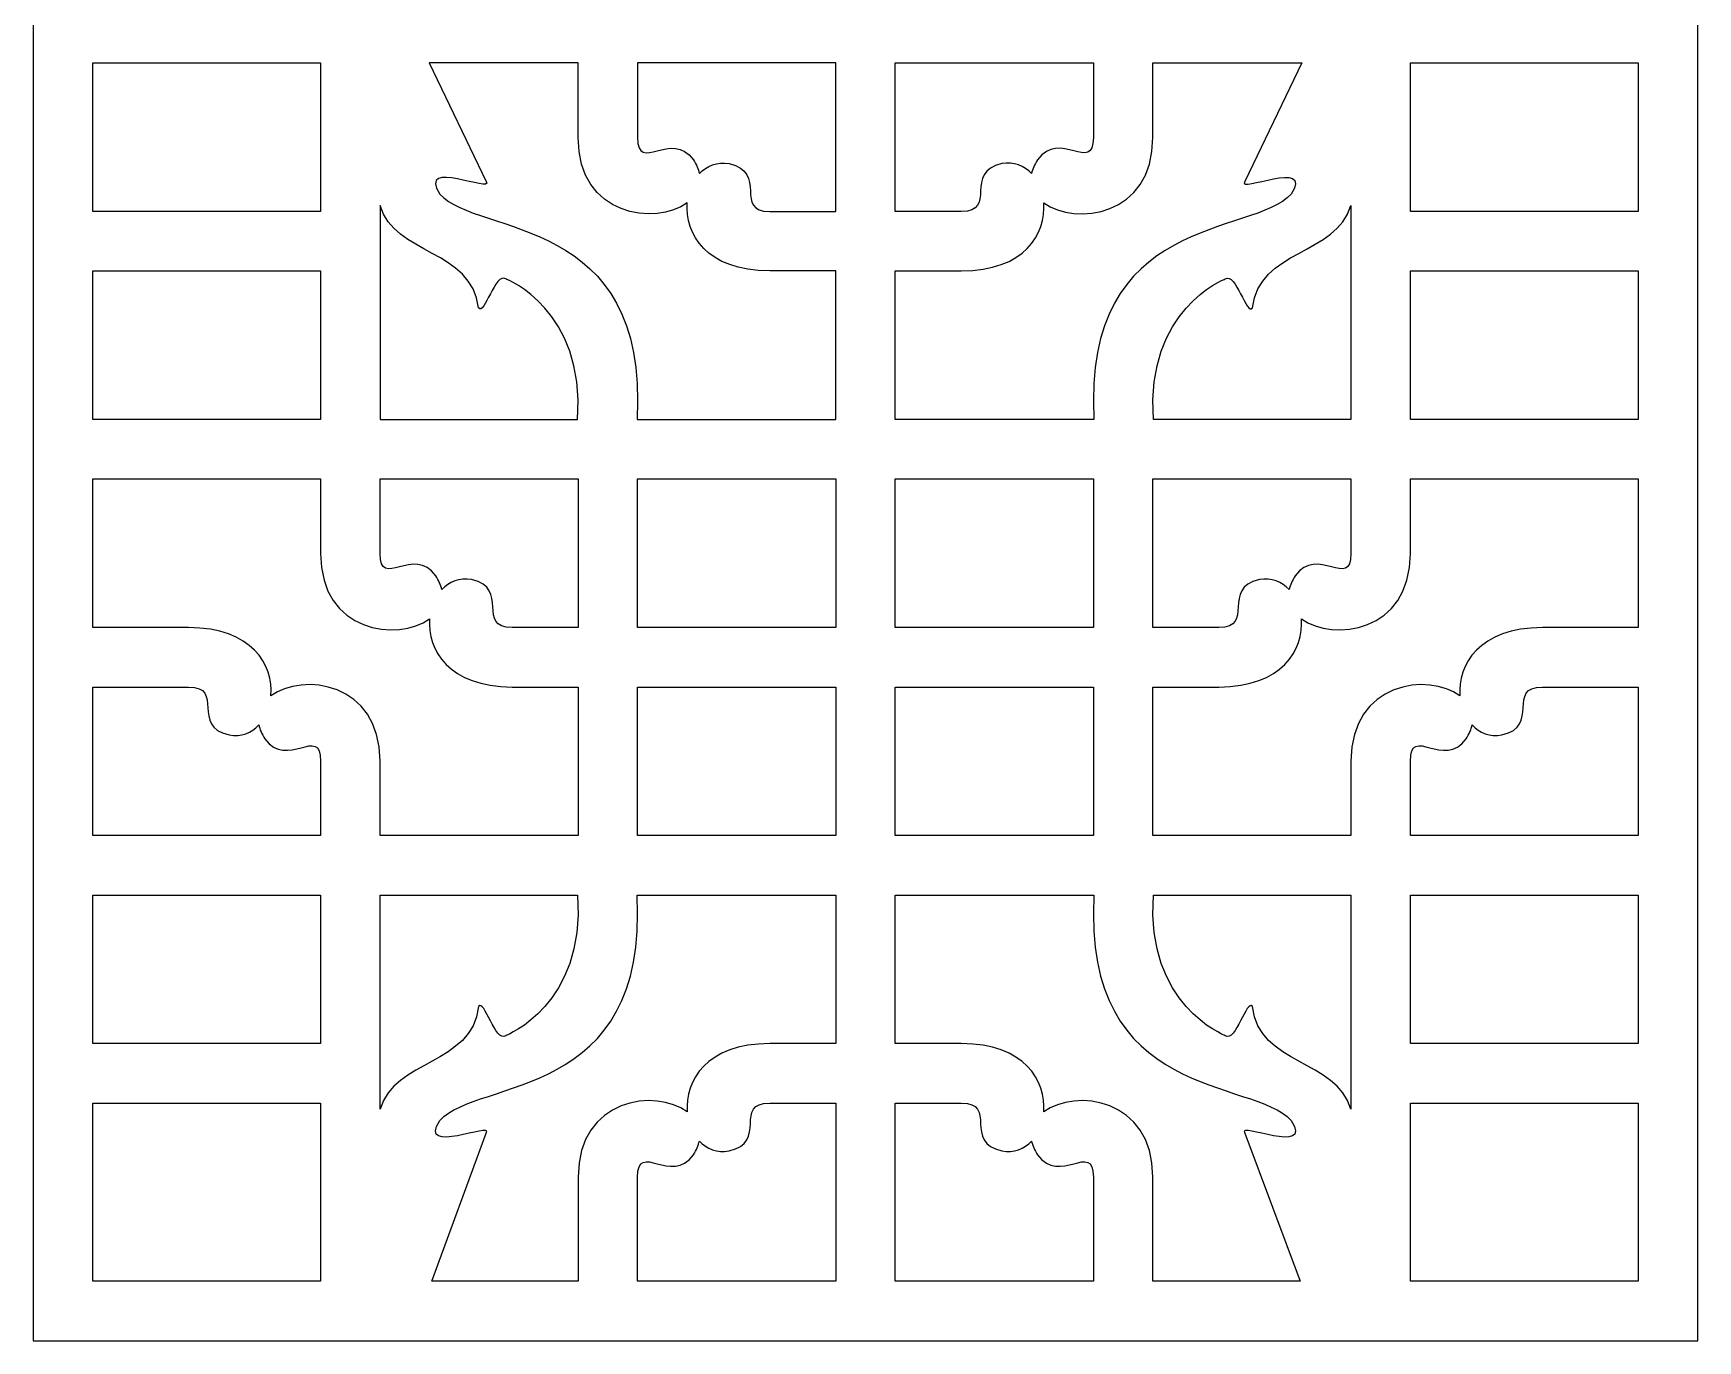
# Model space of a CAD drawing. Header units: centimetres. Extents: x -15.8 to -9, y -1.7 to 9.
# Drawn here: x -15.83 to -9.05, y -1.66 to 3.67 of the extents above; entities that cross this region are included whole.
import ezdxf

# ---------------------------------------------------------------- set-up
doc = ezdxf.new("R2010")
doc.units = ezdxf.units.CM
doc.header["$MEASUREMENT"] = 0
doc.layers.add('layer 1', color=7, linetype='Continuous')

msp = doc.modelspace()

# ---------------------------------------------------------------- linework, layer by layer
at = {"layer": 'layer 1', "color": 250}
for points, knots in [([(-15.82844, 9.00076), (-15.82844, 9.00076), (-9.04747, 9.00076), (-9.04747, 9.00076), (-9.04747, 9.00076), (-9.04747, 9.00076), (-9.04747, -1.65505), (-9.04747, -1.65505), (-9.04747, -1.65505), (-9.04747, -1.65505), (-15.82844, -1.65505), (-15.82844, -1.65505), (-15.82844, -1.65505), (-15.82844, -1.65505), (-15.82844, 9.00076), (-15.82844, 9.00076)], [0, 0, 0, 0, 0.2, 0.2, 0.2, 0.2, 0.4, 0.4, 0.4, 0.4, 0.6, 0.6, 0.6, 0.6, 1, 1, 1, 1]), ([(-15.58627, 2.94632), (-15.58627, 2.94632), (-14.65792, 2.94632), (-14.65792, 2.94632), (-14.65792, 2.94632), (-14.65792, 2.94632), (-14.65792, 3.55176), (-14.65792, 3.55176), (-14.65792, 3.55176), (-14.65792, 3.55176), (-15.58627, 3.55176), (-15.58627, 3.55176), (-15.58627, 3.55176), (-15.58627, 3.55176), (-15.58627, 2.94632), (-15.58627, 2.94632)], [0, 0, 0, 0, 0.2, 0.2, 0.2, 0.2, 0.4, 0.4, 0.4, 0.4, 0.6, 0.6, 0.6, 0.6, 1, 1, 1, 1]), ([(-13.36878, 2.0987), (-13.31987, 2.93917), (-14.01649, 2.84468), (-14.17242, 3.01732), (-14.17242, 3.01732), (-14.26574, 3.16505), (-13.95003, 3.01885), (-13.98365, 3.06879), (-13.98365, 3.06879), (-13.98365, 3.06879), (-14.21627, 3.55176), (-14.21627, 3.55176), (-14.21627, 3.55176), (-14.21627, 3.55176), (-13.60849, 3.55176), (-13.60849, 3.55176), (-13.60849, 3.55176), (-13.60849, 3.55176), (-13.60849, 3.24807), (-13.60849, 3.24807), (-13.60849, 3.24807), (-13.60831, 2.92465), (-13.2916, 2.88731), (-13.16421, 2.9823), (-13.16421, 2.9823), (-13.17522, 2.8569), (-13.08657, 2.70429), (-12.82816, 2.70414), (-12.82816, 2.70414), (-12.82816, 2.70414), (-12.55907, 2.70414), (-12.55907, 2.70414), (-12.55907, 2.70414), (-12.55907, 2.70414), (-12.55907, 2.0987), (-12.55907, 2.0987), (-12.55907, 2.0987), (-12.55907, 2.0987), (-13.36878, 2.0987), (-13.36878, 2.0987)], [0, 0, 0, 0, 0.0909091, 0.0909091, 0.0909091, 0.0909091, 0.1818182, 0.1818182, 0.1818182, 0.1818182, 0.2727273, 0.2727273, 0.2727273, 0.2727273, 0.3636364, 0.3636364, 0.3636364, 0.3636364, 0.4545455, 0.4545455, 0.4545455, 0.4545455, 0.5454545, 0.5454545, 0.5454545, 0.5454545, 0.6363636, 0.6363636, 0.6363636, 0.6363636, 0.7272727, 0.7272727, 0.7272727, 0.7272727, 0.8181818, 0.8181818, 0.8181818, 0.8181818, 1, 1, 1, 1]), ([(-12.55907, 2.94632), (-12.66277, 2.94632), (-12.679, 2.94632), (-12.82816, 2.94632), (-12.82816, 2.94632), (-12.97801, 2.9459), (-12.83328, 3.10676), (-12.99364, 3.1417), (-12.99364, 3.1417), (-13.04281, 3.15086), (-13.08462, 3.13347), (-13.11468, 3.10116), (-13.11468, 3.10116), (-13.11846, 3.11895), (-13.12643, 3.13779), (-13.13926, 3.15746), (-13.13926, 3.15746), (-13.22891, 3.28326), (-13.36674, 3.09823), (-13.36632, 3.24807), (-13.36632, 3.24807), (-13.36632, 3.40426), (-13.36632, 3.43001), (-13.36632, 3.55176), (-13.36632, 3.55176), (-13.36632, 3.55176), (-12.55907, 3.55176), (-12.55907, 3.55176), (-12.55907, 3.55176), (-12.55907, 3.55176), (-12.55907, 2.94632), (-12.55907, 2.94632)], [0, 0, 0, 0, 0.1111111, 0.1111111, 0.1111111, 0.1111111, 0.2222222, 0.2222222, 0.2222222, 0.2222222, 0.3333333, 0.3333333, 0.3333333, 0.3333333, 0.4444444, 0.4444444, 0.4444444, 0.4444444, 0.5555556, 0.5555556, 0.5555556, 0.5555556, 0.6666667, 0.6666667, 0.6666667, 0.6666667, 0.7777778, 0.7777778, 0.7777778, 0.7777778, 1, 1, 1, 1]), ([(-11.50718, 2.0987), (-11.55608, 2.93917), (-10.85946, 2.84468), (-10.70353, 3.01732), (-10.70353, 3.01732), (-10.61021, 3.16505), (-10.92592, 3.01885), (-10.8923, 3.06879), (-10.8923, 3.06879), (-10.8923, 3.06879), (-10.65968, 3.55176), (-10.65968, 3.55176), (-10.65968, 3.55176), (-10.65968, 3.55176), (-11.26746, 3.55176), (-11.26746, 3.55176), (-11.26746, 3.55176), (-11.26746, 3.55176), (-11.26746, 3.24807), (-11.26746, 3.24807), (-11.26746, 3.24807), (-11.26765, 2.92465), (-11.58435, 2.88731), (-11.71174, 2.9823), (-11.71174, 2.9823), (-11.70073, 2.8569), (-11.78938, 2.70429), (-12.04779, 2.70414), (-12.04779, 2.70414), (-12.04779, 2.70414), (-12.31689, 2.70414), (-12.31689, 2.70414), (-12.31689, 2.70414), (-12.31689, 2.70414), (-12.31689, 2.0987), (-12.31689, 2.0987), (-12.31689, 2.0987), (-12.31689, 2.0987), (-11.50718, 2.0987), (-11.50718, 2.0987)], [0, 0, 0, 0, 0.0909091, 0.0909091, 0.0909091, 0.0909091, 0.1818182, 0.1818182, 0.1818182, 0.1818182, 0.2727273, 0.2727273, 0.2727273, 0.2727273, 0.3636364, 0.3636364, 0.3636364, 0.3636364, 0.4545455, 0.4545455, 0.4545455, 0.4545455, 0.5454545, 0.5454545, 0.5454545, 0.5454545, 0.6363636, 0.6363636, 0.6363636, 0.6363636, 0.7272727, 0.7272727, 0.7272727, 0.7272727, 0.8181818, 0.8181818, 0.8181818, 0.8181818, 1, 1, 1, 1]), ([(-12.31689, 2.94632), (-12.21319, 2.94632), (-12.19695, 2.94632), (-12.04779, 2.94632), (-12.04779, 2.94632), (-11.89795, 2.9459), (-12.04267, 3.10676), (-11.88232, 3.1417), (-11.88232, 3.1417), (-11.83314, 3.15086), (-11.79133, 3.13347), (-11.76128, 3.10116), (-11.76128, 3.10116), (-11.75749, 3.11895), (-11.74952, 3.13779), (-11.73669, 3.15746), (-11.73669, 3.15746), (-11.64705, 3.28326), (-11.50922, 3.09823), (-11.50964, 3.24807), (-11.50964, 3.24807), (-11.50964, 3.40426), (-11.50964, 3.43001), (-11.50964, 3.55176), (-11.50964, 3.55176), (-11.50964, 3.55176), (-12.31689, 3.55176), (-12.31689, 3.55176), (-12.31689, 3.55176), (-12.31689, 3.55176), (-12.31689, 2.94632), (-12.31689, 2.94632)], [0, 0, 0, 0, 0.1111111, 0.1111111, 0.1111111, 0.1111111, 0.2222222, 0.2222222, 0.2222222, 0.2222222, 0.3333333, 0.3333333, 0.3333333, 0.3333333, 0.4444444, 0.4444444, 0.4444444, 0.4444444, 0.5555556, 0.5555556, 0.5555556, 0.5555556, 0.6666667, 0.6666667, 0.6666667, 0.6666667, 0.7777778, 0.7777778, 0.7777778, 0.7777778, 1, 1, 1, 1]), ([(-9.28965, 3.55176), (-9.28965, 3.55176), (-10.21803, 3.55176), (-10.21803, 3.55176), (-10.21803, 3.55176), (-10.21803, 3.55176), (-10.21803, 2.94632), (-10.21803, 2.94632), (-10.21803, 2.94632), (-10.21803, 2.94632), (-9.28965, 2.94632), (-9.28965, 2.94632), (-9.28965, 2.94632), (-9.28965, 2.94632), (-9.28965, 3.55176), (-9.28965, 3.55176)], [0, 0, 0, 0, 0.2, 0.2, 0.2, 0.2, 0.4, 0.4, 0.4, 0.4, 0.6, 0.6, 0.6, 0.6, 1, 1, 1, 1]), ([(-14.41574, 2.97126), (-14.35819, 2.76891), (-14.041, 2.79198), (-14.01436, 2.55359), (-14.01436, 2.55359), (-13.99144, 2.519), (-13.94617, 2.70205), (-13.90375, 2.67196), (-13.90375, 2.67196), (-13.90075, 2.66994), (-13.57802, 2.54746), (-13.6112, 2.0987), (-13.6112, 2.0987), (-13.6112, 2.0987), (-14.41574, 2.0987), (-14.41574, 2.0987), (-14.41574, 2.0987), (-14.41574, 2.0987), (-14.41574, 2.97126), (-14.41574, 2.97126)], [0, 0, 0, 0, 0.1666667, 0.1666667, 0.1666667, 0.1666667, 0.3333333, 0.3333333, 0.3333333, 0.3333333, 0.5, 0.5, 0.5, 0.5, 0.6666667, 0.6666667, 0.6666667, 0.6666667, 1, 1, 1, 1]), ([(-10.46021, 2.97126), (-10.51776, 2.76891), (-10.83495, 2.79198), (-10.8616, 2.55359), (-10.8616, 2.55359), (-10.88451, 2.519), (-10.92978, 2.70205), (-10.9722, 2.67196), (-10.9722, 2.67196), (-10.9752, 2.66994), (-11.29794, 2.54746), (-11.26476, 2.0987), (-11.26476, 2.0987), (-11.26476, 2.0987), (-10.46021, 2.0987), (-10.46021, 2.0987), (-10.46021, 2.0987), (-10.46021, 2.0987), (-10.46021, 2.97126), (-10.46021, 2.97126)], [0, 0, 0, 0, 0.1666667, 0.1666667, 0.1666667, 0.1666667, 0.3333333, 0.3333333, 0.3333333, 0.3333333, 0.5, 0.5, 0.5, 0.5, 0.6666667, 0.6666667, 0.6666667, 0.6666667, 1, 1, 1, 1]), ([(-15.58627, 2.0987), (-15.58627, 2.0987), (-14.65792, 2.0987), (-14.65792, 2.0987), (-14.65792, 2.0987), (-14.65792, 2.0987), (-14.65792, 2.70414), (-14.65792, 2.70414), (-14.65792, 2.70414), (-14.65792, 2.70414), (-15.58627, 2.70414), (-15.58627, 2.70414), (-15.58627, 2.70414), (-15.58627, 2.70414), (-15.58627, 2.0987), (-15.58627, 2.0987)], [0, 0, 0, 0, 0.2, 0.2, 0.2, 0.2, 0.4, 0.4, 0.4, 0.4, 0.6, 0.6, 0.6, 0.6, 1, 1, 1, 1]), ([(-9.28965, 2.70414), (-9.28965, 2.70414), (-10.21803, 2.70414), (-10.21803, 2.70414), (-10.21803, 2.70414), (-10.21803, 2.70414), (-10.21803, 2.0987), (-10.21803, 2.0987), (-10.21803, 2.0987), (-10.21803, 2.0987), (-9.28965, 2.0987), (-9.28965, 2.0987), (-9.28965, 2.0987), (-9.28965, 2.0987), (-9.28965, 2.70414), (-9.28965, 2.70414)], [0, 0, 0, 0, 0.2, 0.2, 0.2, 0.2, 0.4, 0.4, 0.4, 0.4, 0.6, 0.6, 0.6, 0.6, 1, 1, 1, 1]), ([(-15.58627, 1.25107), (-15.58627, 1.25107), (-15.19608, 1.25107), (-15.19608, 1.25107), (-15.19608, 1.25107), (-14.93766, 1.25093), (-14.84902, 1.09832), (-14.86002, 0.97291), (-14.86002, 0.97291), (-14.73263, 1.0679), (-14.41593, 1.03056), (-14.41574, 0.70714), (-14.41574, 0.70714), (-14.41574, 0.70714), (-14.41574, 0.40345), (-14.41574, 0.40345), (-14.41574, 0.40345), (-14.41574, 0.40345), (-13.60849, 0.40345), (-13.60849, 0.40345), (-13.60849, 0.40345), (-13.60849, 0.40345), (-13.60849, 1.0089), (-13.60849, 1.0089), (-13.60849, 1.0089), (-13.60849, 1.0089), (-13.87759, 1.0089), (-13.87759, 1.0089), (-13.87759, 1.0089), (-14.136, 1.00904), (-14.22465, 1.16165), (-14.21364, 1.28706), (-14.21364, 1.28706), (-14.34103, 1.19207), (-14.65774, 1.22941), (-14.65792, 1.55283), (-14.65792, 1.55283), (-14.65792, 1.55283), (-14.65792, 1.85652), (-14.65792, 1.85652), (-14.65792, 1.85652), (-14.65792, 1.85652), (-15.58627, 1.85652), (-15.58627, 1.85652), (-15.58627, 1.85652), (-15.58627, 1.85652), (-15.58627, 1.25107), (-15.58627, 1.25107)], [0, 0, 0, 0, 0.0769231, 0.0769231, 0.0769231, 0.0769231, 0.1538462, 0.1538462, 0.1538462, 0.1538462, 0.2307692, 0.2307692, 0.2307692, 0.2307692, 0.3076923, 0.3076923, 0.3076923, 0.3076923, 0.3846154, 0.3846154, 0.3846154, 0.3846154, 0.4615385, 0.4615385, 0.4615385, 0.4615385, 0.5384615, 0.5384615, 0.5384615, 0.5384615, 0.6153846, 0.6153846, 0.6153846, 0.6153846, 0.6923077, 0.6923077, 0.6923077, 0.6923077, 0.7692308, 0.7692308, 0.7692308, 0.7692308, 0.8461538, 0.8461538, 0.8461538, 0.8461538, 1, 1, 1, 1]), ([(-13.60849, 1.25107), (-13.60849, 1.25107), (-13.60849, 1.85652), (-13.60849, 1.85652), (-13.60849, 1.85652), (-13.60849, 1.85652), (-14.41574, 1.85652), (-14.41574, 1.85652), (-14.41574, 1.85652), (-14.41574, 1.73476), (-14.41574, 1.70901), (-14.41574, 1.55283), (-14.41574, 1.55283), (-14.41617, 1.40298), (-14.27834, 1.58802), (-14.18869, 1.46222), (-14.18869, 1.46222), (-14.17586, 1.44255), (-14.16789, 1.42371), (-14.16411, 1.40591), (-14.16411, 1.40591), (-14.13405, 1.43823), (-14.09224, 1.45561), (-14.04306, 1.44646), (-14.04306, 1.44646), (-13.88271, 1.41152), (-14.02743, 1.25065), (-13.87759, 1.25107), (-13.87759, 1.25107), (-13.72843, 1.25107), (-13.71219, 1.25107), (-13.60849, 1.25107)], [0, 0, 0, 0, 0.1111111, 0.1111111, 0.1111111, 0.1111111, 0.2222222, 0.2222222, 0.2222222, 0.2222222, 0.3333333, 0.3333333, 0.3333333, 0.3333333, 0.4444444, 0.4444444, 0.4444444, 0.4444444, 0.5555556, 0.5555556, 0.5555556, 0.5555556, 0.6666667, 0.6666667, 0.6666667, 0.6666667, 0.7777778, 0.7777778, 0.7777778, 0.7777778, 1, 1, 1, 1]), ([(-13.36632, 1.25107), (-13.36632, 1.25107), (-12.55907, 1.25107), (-12.55907, 1.25107), (-12.55907, 1.25107), (-12.55907, 1.25107), (-12.55907, 1.85652), (-12.55907, 1.85652), (-12.55907, 1.85652), (-12.55907, 1.85652), (-13.36632, 1.85652), (-13.36632, 1.85652), (-13.36632, 1.85652), (-13.36632, 1.85652), (-13.36632, 1.25107), (-13.36632, 1.25107)], [0, 0, 0, 0, 0.2, 0.2, 0.2, 0.2, 0.4, 0.4, 0.4, 0.4, 0.6, 0.6, 0.6, 0.6, 1, 1, 1, 1]), ([(-12.31689, 1.25107), (-12.31689, 1.25107), (-11.50964, 1.25107), (-11.50964, 1.25107), (-11.50964, 1.25107), (-11.50964, 1.25107), (-11.50964, 1.85652), (-11.50964, 1.85652), (-11.50964, 1.85652), (-11.50964, 1.85652), (-12.31689, 1.85652), (-12.31689, 1.85652), (-12.31689, 1.85652), (-12.31689, 1.85652), (-12.31689, 1.25107), (-12.31689, 1.25107)], [0, 0, 0, 0, 0.2, 0.2, 0.2, 0.2, 0.4, 0.4, 0.4, 0.4, 0.6, 0.6, 0.6, 0.6, 1, 1, 1, 1]), ([(-9.28965, 1.85652), (-9.28965, 1.85652), (-10.21803, 1.85652), (-10.21803, 1.85652), (-10.21803, 1.85652), (-10.21803, 1.85652), (-10.21803, 1.55283), (-10.21803, 1.55283), (-10.21803, 1.55283), (-10.21822, 1.22941), (-10.53492, 1.19207), (-10.66231, 1.28706), (-10.66231, 1.28706), (-10.65131, 1.16165), (-10.73995, 1.00904), (-10.99836, 1.0089), (-10.99836, 1.0089), (-10.99836, 1.0089), (-11.26746, 1.0089), (-11.26746, 1.0089), (-11.26746, 1.0089), (-11.26746, 1.0089), (-11.26746, 0.40345), (-11.26746, 0.40345), (-11.26746, 0.40345), (-11.26746, 0.40345), (-10.46021, 0.40345), (-10.46021, 0.40345), (-10.46021, 0.40345), (-10.46021, 0.40345), (-10.46021, 0.70714), (-10.46021, 0.70714), (-10.46021, 0.70714), (-10.46002, 1.03056), (-10.14332, 1.0679), (-10.01593, 0.97291), (-10.01593, 0.97291), (-10.02693, 1.09832), (-9.93829, 1.25093), (-9.67988, 1.25107), (-9.67988, 1.25107), (-9.67988, 1.25107), (-9.28965, 1.25107), (-9.28965, 1.25107), (-9.28965, 1.25107), (-9.28965, 1.25107), (-9.28965, 1.85652), (-9.28965, 1.85652)], [0, 0, 0, 0, 0.0769231, 0.0769231, 0.0769231, 0.0769231, 0.1538462, 0.1538462, 0.1538462, 0.1538462, 0.2307692, 0.2307692, 0.2307692, 0.2307692, 0.3076923, 0.3076923, 0.3076923, 0.3076923, 0.3846154, 0.3846154, 0.3846154, 0.3846154, 0.4615385, 0.4615385, 0.4615385, 0.4615385, 0.5384615, 0.5384615, 0.5384615, 0.5384615, 0.6153846, 0.6153846, 0.6153846, 0.6153846, 0.6923077, 0.6923077, 0.6923077, 0.6923077, 0.7692308, 0.7692308, 0.7692308, 0.7692308, 0.8461538, 0.8461538, 0.8461538, 0.8461538, 1, 1, 1, 1]), ([(-10.46021, 1.85652), (-10.46021, 1.85652), (-11.26746, 1.85652), (-11.26746, 1.85652), (-11.26746, 1.85652), (-11.26746, 1.85652), (-11.26746, 1.25107), (-11.26746, 1.25107), (-11.26746, 1.25107), (-11.16376, 1.25107), (-11.14752, 1.25107), (-10.99836, 1.25107), (-10.99836, 1.25107), (-10.84852, 1.25065), (-10.99324, 1.41152), (-10.83289, 1.44646), (-10.83289, 1.44646), (-10.78371, 1.45561), (-10.7419, 1.43823), (-10.71185, 1.40591), (-10.71185, 1.40591), (-10.70806, 1.42371), (-10.70009, 1.44255), (-10.68726, 1.46222), (-10.68726, 1.46222), (-10.59762, 1.58802), (-10.45979, 1.40298), (-10.46021, 1.55283), (-10.46021, 1.55283), (-10.46021, 1.70901), (-10.46021, 1.73476), (-10.46021, 1.85652)], [0, 0, 0, 0, 0.1111111, 0.1111111, 0.1111111, 0.1111111, 0.2222222, 0.2222222, 0.2222222, 0.2222222, 0.3333333, 0.3333333, 0.3333333, 0.3333333, 0.4444444, 0.4444444, 0.4444444, 0.4444444, 0.5555556, 0.5555556, 0.5555556, 0.5555556, 0.6666667, 0.6666667, 0.6666667, 0.6666667, 0.7777778, 0.7777778, 0.7777778, 0.7777778, 1, 1, 1, 1]), ([(-15.58627, 0.40345), (-15.58627, 0.40345), (-14.65792, 0.40345), (-14.65792, 0.40345), (-14.65792, 0.40345), (-14.65792, 0.52521), (-14.65792, 0.55095), (-14.65792, 0.70714), (-14.65792, 0.70714), (-14.6575, 0.85699), (-14.79533, 0.67195), (-14.88498, 0.79775), (-14.88498, 0.79775), (-14.8978, 0.81742), (-14.90577, 0.83626), (-14.90956, 0.85406), (-14.90956, 0.85406), (-14.93962, 0.82174), (-14.98143, 0.80436), (-15.0306, 0.81351), (-15.0306, 0.81351), (-15.19096, 0.84845), (-15.04623, 1.00932), (-15.19608, 1.0089), (-15.19608, 1.0089), (-15.34762, 1.0089), (-15.45018, 1.0089), (-15.58627, 1.0089), (-15.58627, 1.0089), (-15.58627, 1.0089), (-15.58627, 0.40345), (-15.58627, 0.40345)], [0, 0, 0, 0, 0.1111111, 0.1111111, 0.1111111, 0.1111111, 0.2222222, 0.2222222, 0.2222222, 0.2222222, 0.3333333, 0.3333333, 0.3333333, 0.3333333, 0.4444444, 0.4444444, 0.4444444, 0.4444444, 0.5555556, 0.5555556, 0.5555556, 0.5555556, 0.6666667, 0.6666667, 0.6666667, 0.6666667, 0.7777778, 0.7777778, 0.7777778, 0.7777778, 1, 1, 1, 1]), ([(-12.55907, 1.0089), (-12.55907, 1.0089), (-13.36632, 1.0089), (-13.36632, 1.0089), (-13.36632, 1.0089), (-13.36632, 1.0089), (-13.36632, 0.40345), (-13.36632, 0.40345), (-13.36632, 0.40345), (-13.36632, 0.40345), (-12.55907, 0.40345), (-12.55907, 0.40345), (-12.55907, 0.40345), (-12.55907, 0.40345), (-12.55907, 1.0089), (-12.55907, 1.0089)], [0, 0, 0, 0, 0.2, 0.2, 0.2, 0.2, 0.4, 0.4, 0.4, 0.4, 0.6, 0.6, 0.6, 0.6, 1, 1, 1, 1]), ([(-11.50964, 1.0089), (-11.50964, 1.0089), (-12.31689, 1.0089), (-12.31689, 1.0089), (-12.31689, 1.0089), (-12.31689, 1.0089), (-12.31689, 0.40345), (-12.31689, 0.40345), (-12.31689, 0.40345), (-12.31689, 0.40345), (-11.50964, 0.40345), (-11.50964, 0.40345), (-11.50964, 0.40345), (-11.50964, 0.40345), (-11.50964, 1.0089), (-11.50964, 1.0089)], [0, 0, 0, 0, 0.2, 0.2, 0.2, 0.2, 0.4, 0.4, 0.4, 0.4, 0.6, 0.6, 0.6, 0.6, 1, 1, 1, 1]), ([(-9.28965, 1.0089), (-9.42576, 1.0089), (-9.52832, 1.0089), (-9.67988, 1.0089), (-9.67988, 1.0089), (-9.82972, 1.00932), (-9.685, 0.84845), (-9.84535, 0.81351), (-9.84535, 0.81351), (-9.89453, 0.80436), (-9.93634, 0.82174), (-9.96639, 0.85406), (-9.96639, 0.85406), (-9.97018, 0.83626), (-9.97815, 0.81742), (-9.99098, 0.79775), (-9.99098, 0.79775), (-10.08062, 0.67195), (-10.21845, 0.85699), (-10.21803, 0.70714), (-10.21803, 0.70714), (-10.21803, 0.55095), (-10.21803, 0.52521), (-10.21803, 0.40345), (-10.21803, 0.40345), (-10.21803, 0.40345), (-9.28965, 0.40345), (-9.28965, 0.40345), (-9.28965, 0.40345), (-9.28965, 0.40345), (-9.28965, 1.0089), (-9.28965, 1.0089)], [0, 0, 0, 0, 0.1111111, 0.1111111, 0.1111111, 0.1111111, 0.2222222, 0.2222222, 0.2222222, 0.2222222, 0.3333333, 0.3333333, 0.3333333, 0.3333333, 0.4444444, 0.4444444, 0.4444444, 0.4444444, 0.5555556, 0.5555556, 0.5555556, 0.5555556, 0.6666667, 0.6666667, 0.6666667, 0.6666667, 0.7777778, 0.7777778, 0.7777778, 0.7777778, 1, 1, 1, 1]), ([(-15.58627, -0.44417), (-15.58627, -0.44417), (-14.65792, -0.44417), (-14.65792, -0.44417), (-14.65792, -0.44417), (-14.65792, -0.44417), (-14.65792, 0.16127), (-14.65792, 0.16127), (-14.65792, 0.16127), (-14.65792, 0.16127), (-15.58627, 0.16127), (-15.58627, 0.16127), (-15.58627, 0.16127), (-15.58627, 0.16127), (-15.58627, -0.44417), (-15.58627, -0.44417)], [0, 0, 0, 0, 0.2, 0.2, 0.2, 0.2, 0.4, 0.4, 0.4, 0.4, 0.6, 0.6, 0.6, 0.6, 1, 1, 1, 1]), ([(-13.6112, 0.16127), (-13.6112, 0.16127), (-14.41574, 0.16127), (-14.41574, 0.16127), (-14.41574, 0.16127), (-14.41574, 0.16127), (-14.41574, -0.71128), (-14.41574, -0.71128), (-14.41574, -0.71128), (-14.35819, -0.50893), (-14.041, -0.53201), (-14.01436, -0.29362), (-14.01436, -0.29362), (-13.99144, -0.25903), (-13.94617, -0.44208), (-13.90375, -0.41199), (-13.90375, -0.41199), (-13.90075, -0.40997), (-13.57802, -0.28749), (-13.6112, 0.16127)], [0, 0, 0, 0, 0.1666667, 0.1666667, 0.1666667, 0.1666667, 0.3333333, 0.3333333, 0.3333333, 0.3333333, 0.5, 0.5, 0.5, 0.5, 0.6666667, 0.6666667, 0.6666667, 0.6666667, 1, 1, 1, 1]), ([(-13.60849, -1.41288), (-13.60849, -1.41288), (-13.60849, -0.9881), (-13.60849, -0.9881), (-13.60849, -0.9881), (-13.60831, -0.66469), (-13.2916, -0.62734), (-13.16421, -0.72233), (-13.16421, -0.72233), (-13.17522, -0.59693), (-13.08657, -0.44432), (-12.82816, -0.44417), (-12.82816, -0.44417), (-12.82816, -0.44417), (-12.55907, -0.44417), (-12.55907, -0.44417), (-12.55907, -0.44417), (-12.55907, -0.44417), (-12.55907, 0.16127), (-12.55907, 0.16127), (-12.55907, 0.16127), (-12.55907, 0.16127), (-13.36878, 0.16127), (-13.36878, 0.16127), (-13.36878, 0.16127), (-13.31987, -0.67919), (-14.01649, -0.58471), (-14.17242, -0.75735), (-14.17242, -0.75735), (-14.26574, -0.90508), (-13.95003, -0.75888), (-13.98365, -0.80882), (-13.98365, -0.80882), (-13.98365, -0.80882), (-14.20539, -1.41288), (-14.20539, -1.41288), (-14.20539, -1.41288), (-14.20539, -1.41288), (-13.60849, -1.41288), (-13.60849, -1.41288)], [0, 0, 0, 0, 0.0909091, 0.0909091, 0.0909091, 0.0909091, 0.1818182, 0.1818182, 0.1818182, 0.1818182, 0.2727273, 0.2727273, 0.2727273, 0.2727273, 0.3636364, 0.3636364, 0.3636364, 0.3636364, 0.4545455, 0.4545455, 0.4545455, 0.4545455, 0.5454545, 0.5454545, 0.5454545, 0.5454545, 0.6363636, 0.6363636, 0.6363636, 0.6363636, 0.7272727, 0.7272727, 0.7272727, 0.7272727, 0.8181818, 0.8181818, 0.8181818, 0.8181818, 1, 1, 1, 1]), ([(-10.66673, -1.41288), (-10.66673, -1.41288), (-10.8923, -0.80882), (-10.8923, -0.80882), (-10.8923, -0.80882), (-10.92592, -0.75888), (-10.61021, -0.90508), (-10.70353, -0.75735), (-10.70353, -0.75735), (-10.85946, -0.58471), (-11.55608, -0.67919), (-11.50718, 0.16127), (-11.50718, 0.16127), (-11.50718, 0.16127), (-12.31689, 0.16127), (-12.31689, 0.16127), (-12.31689, 0.16127), (-12.31689, 0.16127), (-12.31689, -0.44417), (-12.31689, -0.44417), (-12.31689, -0.44417), (-12.31689, -0.44417), (-12.04779, -0.44417), (-12.04779, -0.44417), (-12.04779, -0.44417), (-11.78938, -0.44432), (-11.70073, -0.59693), (-11.71174, -0.72233), (-11.71174, -0.72233), (-11.58435, -0.62734), (-11.26765, -0.66469), (-11.26746, -0.9881), (-11.26746, -0.9881), (-11.26746, -0.9881), (-11.26746, -1.41288), (-11.26746, -1.41288), (-11.26746, -1.41288), (-11.26746, -1.41288), (-10.66673, -1.41288), (-10.66673, -1.41288)], [0, 0, 0, 0, 0.0909091, 0.0909091, 0.0909091, 0.0909091, 0.1818182, 0.1818182, 0.1818182, 0.1818182, 0.2727273, 0.2727273, 0.2727273, 0.2727273, 0.3636364, 0.3636364, 0.3636364, 0.3636364, 0.4545455, 0.4545455, 0.4545455, 0.4545455, 0.5454545, 0.5454545, 0.5454545, 0.5454545, 0.6363636, 0.6363636, 0.6363636, 0.6363636, 0.7272727, 0.7272727, 0.7272727, 0.7272727, 0.8181818, 0.8181818, 0.8181818, 0.8181818, 1, 1, 1, 1]), ([(-10.46021, -0.71128), (-10.46021, -0.71128), (-10.46021, 0.16127), (-10.46021, 0.16127), (-10.46021, 0.16127), (-10.46021, 0.16127), (-11.26476, 0.16127), (-11.26476, 0.16127), (-11.26476, 0.16127), (-11.29794, -0.28749), (-10.9752, -0.40997), (-10.9722, -0.41199), (-10.9722, -0.41199), (-10.92978, -0.44208), (-10.88451, -0.25903), (-10.8616, -0.29362), (-10.8616, -0.29362), (-10.83495, -0.53201), (-10.51776, -0.50893), (-10.46021, -0.71128)], [0, 0, 0, 0, 0.1666667, 0.1666667, 0.1666667, 0.1666667, 0.3333333, 0.3333333, 0.3333333, 0.3333333, 0.5, 0.5, 0.5, 0.5, 0.6666667, 0.6666667, 0.6666667, 0.6666667, 1, 1, 1, 1]), ([(-9.28965, 0.16127), (-9.28965, 0.16127), (-10.21803, 0.16127), (-10.21803, 0.16127), (-10.21803, 0.16127), (-10.21803, 0.16127), (-10.21803, -0.44417), (-10.21803, -0.44417), (-10.21803, -0.44417), (-10.21803, -0.44417), (-9.28965, -0.44417), (-9.28965, -0.44417), (-9.28965, -0.44417), (-9.28965, -0.44417), (-9.28965, 0.16127), (-9.28965, 0.16127)], [0, 0, 0, 0, 0.2, 0.2, 0.2, 0.2, 0.4, 0.4, 0.4, 0.4, 0.6, 0.6, 0.6, 0.6, 1, 1, 1, 1]), ([(-14.65792, -1.41288), (-14.65792, -1.41288), (-14.65792, -0.68635), (-14.65792, -0.68635), (-14.65792, -0.68635), (-14.65792, -0.68635), (-15.58627, -0.68635), (-15.58627, -0.68635), (-15.58627, -0.68635), (-15.58627, -0.68635), (-15.58627, -1.41288), (-15.58627, -1.41288), (-15.58627, -1.41288), (-15.58627, -1.41288), (-14.65792, -1.41288), (-14.65792, -1.41288)], [0, 0, 0, 0, 0.2, 0.2, 0.2, 0.2, 0.4, 0.4, 0.4, 0.4, 0.6, 0.6, 0.6, 0.6, 1, 1, 1, 1]), ([(-12.55907, -1.41288), (-12.55907, -1.41288), (-12.55907, -0.68635), (-12.55907, -0.68635), (-12.55907, -0.68635), (-12.66277, -0.68635), (-12.679, -0.68635), (-12.82816, -0.68635), (-12.82816, -0.68635), (-12.97801, -0.68593), (-12.83328, -0.84679), (-12.99364, -0.88173), (-12.99364, -0.88173), (-13.04281, -0.89089), (-13.08462, -0.8735), (-13.11468, -0.84119), (-13.11468, -0.84119), (-13.11846, -0.85898), (-13.12643, -0.87782), (-13.13926, -0.8975), (-13.13926, -0.8975), (-13.22891, -1.02329), (-13.36674, -0.83826), (-13.36632, -0.9881), (-13.36632, -0.9881), (-13.36632, -1.13579), (-13.36632, -1.27002), (-13.36632, -1.41288), (-13.36632, -1.41288), (-13.36632, -1.41288), (-12.55907, -1.41288), (-12.55907, -1.41288)], [0, 0, 0, 0, 0.1111111, 0.1111111, 0.1111111, 0.1111111, 0.2222222, 0.2222222, 0.2222222, 0.2222222, 0.3333333, 0.3333333, 0.3333333, 0.3333333, 0.4444444, 0.4444444, 0.4444444, 0.4444444, 0.5555556, 0.5555556, 0.5555556, 0.5555556, 0.6666667, 0.6666667, 0.6666667, 0.6666667, 0.7777778, 0.7777778, 0.7777778, 0.7777778, 1, 1, 1, 1]), ([(-11.50964, -1.41288), (-11.50964, -1.27002), (-11.50964, -1.13579), (-11.50964, -0.9881), (-11.50964, -0.9881), (-11.50922, -0.83826), (-11.64705, -1.02329), (-11.73669, -0.8975), (-11.73669, -0.8975), (-11.74952, -0.87782), (-11.75749, -0.85898), (-11.76128, -0.84119), (-11.76128, -0.84119), (-11.79133, -0.8735), (-11.83314, -0.89089), (-11.88232, -0.88173), (-11.88232, -0.88173), (-12.04267, -0.84679), (-11.89795, -0.68593), (-12.04779, -0.68635), (-12.04779, -0.68635), (-12.19695, -0.68635), (-12.21319, -0.68635), (-12.31689, -0.68635), (-12.31689, -0.68635), (-12.31689, -0.68635), (-12.31689, -1.41288), (-12.31689, -1.41288), (-12.31689, -1.41288), (-12.31689, -1.41288), (-11.50964, -1.41288), (-11.50964, -1.41288)], [0, 0, 0, 0, 0.1111111, 0.1111111, 0.1111111, 0.1111111, 0.2222222, 0.2222222, 0.2222222, 0.2222222, 0.3333333, 0.3333333, 0.3333333, 0.3333333, 0.4444444, 0.4444444, 0.4444444, 0.4444444, 0.5555556, 0.5555556, 0.5555556, 0.5555556, 0.6666667, 0.6666667, 0.6666667, 0.6666667, 0.7777778, 0.7777778, 0.7777778, 0.7777778, 1, 1, 1, 1]), ([(-9.28965, -0.68635), (-9.28965, -0.68635), (-10.21803, -0.68635), (-10.21803, -0.68635), (-10.21803, -0.68635), (-10.21803, -0.68635), (-10.21803, -1.41288), (-10.21803, -1.41288), (-10.21803, -1.41288), (-10.21803, -1.41288), (-9.28965, -1.41288), (-9.28965, -1.41288), (-9.28965, -1.41288), (-9.28965, -1.41288), (-9.28965, -0.68635), (-9.28965, -0.68635)], [0, 0, 0, 0, 0.2, 0.2, 0.2, 0.2, 0.4, 0.4, 0.4, 0.4, 0.6, 0.6, 0.6, 0.6, 1, 1, 1, 1])]:
    msp.add_open_spline(points, degree=3, knots=knots, dxfattribs=at)

doc.saveas('drawing.dxf')
